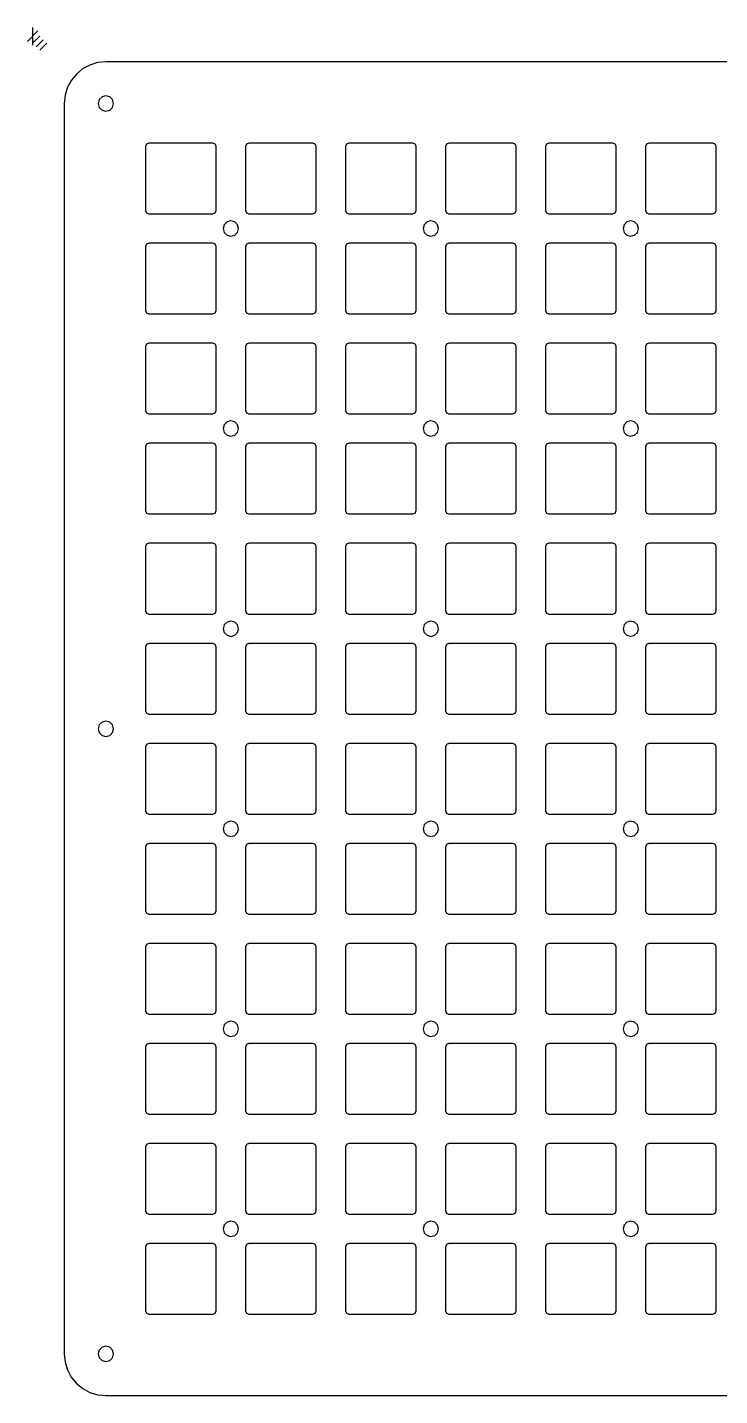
# Model space of a CAD drawing. Extents: x -1 to 205, y 93 to 298.
# Drawn here: x -0.8 to 103.1, y 93.2 to 298.3 of the extents above; entities that cross this region are included whole.
import ezdxf

# ---------------------------------------------------------------- set-up
doc = ezdxf.new("R2010")
doc.units = 0

msp = doc.modelspace()

# ---------------------------------------------------------------- linework, layer by layer
at = {"layer": 'Layer 1'}
for p, q in [((0.793749, 297.794), (-0.793749, 296.206)), ((0, 298.323), (0, 295.677)), ((1.05833, 297), (0, 295.94167)), ((1.5875, 296.471), (0.52917, 295.41267)), ((2.11666, 295.942), (1.05833, 294.88367))]:
    msp.add_line(p, q, dxfattribs=at)
at = {"layer": 'Shape2DView'}
for p, q in [((7.494692, 292.08958), (6.569718, 291.326399)), ((8.556335, 292.665829), (7.494692, 292.08958)), ((9.729515, 293.030013), (8.556335, 292.665829)), ((10.9891, 293.157), (9.729515, 293.030013)), ((198.489, 293.157), (10.9892, 293.157)), ((5.230307, 289.339769), (4.866134, 288.166586)), ((5.806546, 290.401418), (5.230307, 289.339769)), ((6.569718, 291.326399), (5.806546, 290.401418)), ((4.866134, 288.166586), (4.73916, 286.907)), ((9.993171, 287.482), (9.8391, 286.907)), ((10.4141, 287.902929), (9.993171, 287.482)), ((10.9891, 288.057), (10.4141, 287.902929)), ((11.5641, 287.902929), (10.9891, 288.057)), ((11.985029, 287.482), (11.5641, 287.902929)), ((12.1391, 286.907), (11.985029, 287.482)), ((4.73915, 286.907), (4.73915, 99.4073)), ((9.8391, 286.907), (9.993171, 286.332)), ((9.993171, 286.332), (10.4141, 285.911071)), ((10.4141, 285.911071), (10.9891, 285.757)), ((10.9891, 285.757), (11.5641, 285.911071)), ((11.5641, 285.911071), (11.985029, 286.332)), ((11.985029, 286.332), (12.1391, 286.907)), ((12.1391, 286.907), (12.1391, 286.907)), ((16.9391, 280.457), (16.9391, 270.857)), ((17.085548, 280.810554), (16.939101, 280.457002)), ((17.4391, 280.957), (17.085548, 280.810554)), ((27.0391, 280.957), (17.4391, 280.957)), ((27.392654, 280.810552), (27.039102, 280.956998)), ((27.5391, 280.457), (27.392654, 280.810552)), ((27.5391, 270.857), (27.5391, 280.457)), ((31.9391, 280.457), (31.9391, 270.857)), ((32.085548, 280.810554), (31.939102, 280.457002)), ((32.4391, 280.957), (32.085548, 280.810554)), ((42.0391, 280.957), (32.4391, 280.957)), ((42.392653, 280.810553), (42.039099, 280.956998)), ((42.5391, 280.457), (42.392653, 280.810553)), ((42.5391, 270.857), (42.5391, 280.457)), ((46.9391, 280.457), (46.9391, 270.857)), ((47.085548, 280.810554), (46.939102, 280.457002)), ((47.4391, 280.957), (47.085548, 280.810554)), ((57.039, 280.957), (47.4392, 280.957)), ((57.392654, 280.810552), (57.039102, 280.956998)), ((57.5391, 280.457), (57.392654, 280.810552)), ((57.5391, 270.857), (57.5391, 280.457)), ((62.085546, 280.810555), (61.939099, 280.457002)), ((61.9391, 280.457), (61.9391, 270.857)), ((62.4391, 280.957), (62.085546, 280.810555)), ((72.039, 280.957), (62.4392, 280.957)), ((72.392654, 280.810552), (72.039102, 280.956998)), ((72.5391, 280.457), (72.392654, 280.810552)), ((72.5391, 270.857), (72.5391, 280.457)), ((76.9391, 280.457), (76.9391, 270.857)), ((77.085548, 280.810554), (76.939102, 280.457002)), ((77.4391, 280.957), (77.085548, 280.810554)), ((87.039, 280.957), (77.4392, 280.957)), ((87.392653, 280.810553), (87.039099, 280.956998)), ((87.5391, 280.457), (87.392653, 280.810553)), ((87.5391, 270.857), (87.5391, 280.457)), ((92.085448, 280.810554), (91.939002, 280.457002)), ((91.9391, 280.457), (91.9391, 270.857)), ((92.439, 280.957), (92.085448, 280.810554)), ((102.039, 280.957), (92.4389, 280.957)), ((102.392554, 280.810552), (102.039002, 280.956998)), ((102.539, 280.457), (102.392554, 280.810552)), ((102.539, 270.857), (102.539, 280.457)), ((16.9391, 270.857), (17.085546, 270.503447)), ((27.392652, 270.503447), (27.539098, 270.856999)), ((31.9391, 270.857), (32.085546, 270.503448)), ((42.392654, 270.503446), (42.539101, 270.856999)), ((46.9391, 270.857), (47.085546, 270.503448)), ((57.392652, 270.503447), (57.539098, 270.856999)), ((61.9391, 270.857), (62.085547, 270.503447)), ((72.392652, 270.503447), (72.539098, 270.856999)), ((76.9391, 270.857), (77.085546, 270.503448)), ((87.392554, 270.503446), (87.539001, 270.856999)), ((91.939, 270.857), (92.085446, 270.503448)), ((102.392552, 270.503447), (102.538998, 270.856999)), ((17.085546, 270.503447), (17.439099, 270.357001)), ((17.4391, 270.357), (27.0391, 270.357)), ((27.0391, 270.357), (27.392652, 270.503447)), ((29.1641, 269.152929), (28.743171, 268.732)), ((29.7391, 269.307), (29.1641, 269.152929)), ((30.3141, 269.152929), (29.7391, 269.307)), ((30.735029, 268.732), (30.3141, 269.152929)), ((32.085546, 270.503448), (32.439098, 270.357001)), ((32.4391, 270.357), (42.0391, 270.357)), ((42.0391, 270.357), (42.392654, 270.503446)), ((47.085546, 270.503448), (47.439098, 270.357001)), ((47.4392, 270.357), (57.039, 270.357)), ((57.0391, 270.357), (57.392652, 270.503447)), ((59.1641, 269.152929), (58.743171, 268.732)), ((59.7391, 269.307), (59.1641, 269.152929)), ((60.3141, 269.152929), (59.7391, 269.307)), ((60.735029, 268.732), (60.3141, 269.152929)), ((62.085547, 270.503447), (62.439101, 270.357001)), ((62.4392, 270.357), (72.039, 270.357)), ((72.0391, 270.357), (72.392652, 270.503447)), ((77.085546, 270.503448), (77.439098, 270.357001)), ((77.4392, 270.357), (87.039, 270.357)), ((87.039, 270.357), (87.392554, 270.503446)), ((89.164, 269.152929), (88.743071, 268.732)), ((89.739, 269.307), (89.164, 269.152929)), ((90.314, 269.152929), (89.739, 269.307)), ((90.734929, 268.732), (90.314, 269.152929)), ((92.085446, 270.503448), (92.438998, 270.357001)), ((92.4389, 270.357), (102.039, 270.357)), ((102.039, 270.357), (102.392552, 270.503447)), ((28.743171, 268.732), (28.5891, 268.157)), ((28.5891, 268.157), (28.743171, 267.582)), ((28.743171, 267.582), (29.1641, 267.161071)), ((29.1641, 267.161071), (29.7391, 267.007)), ((29.7391, 267.007), (30.3141, 267.161071)), ((30.3141, 267.161071), (30.735029, 267.582)), ((30.8891, 268.157), (30.735029, 268.732)), ((30.735029, 267.582), (30.8891, 268.157)), ((30.8891, 268.157), (30.8891, 268.157)), ((58.743171, 268.732), (58.5891, 268.157)), ((58.5891, 268.157), (58.743171, 267.582)), ((58.743171, 267.582), (59.1641, 267.161071)), ((59.1641, 267.161071), (59.7391, 267.007)), ((59.7391, 267.007), (60.3141, 267.161071)), ((60.3141, 267.161071), (60.735029, 267.582)), ((60.8891, 268.157), (60.735029, 268.732)), ((60.735029, 267.582), (60.8891, 268.157)), ((60.8891, 268.157), (60.8891, 268.157)), ((88.743071, 268.732), (88.589, 268.157)), ((88.589, 268.157), (88.743071, 267.582)), ((88.743071, 267.582), (89.164, 267.161071)), ((89.164, 267.161071), (89.739, 267.007)), ((89.739, 267.007), (90.314, 267.161071)), ((90.314, 267.161071), (90.734929, 267.582)), ((90.889, 268.157), (90.734929, 268.732)), ((90.734929, 267.582), (90.889, 268.157)), ((90.889, 268.157), (90.889, 268.157)), ((16.9391, 265.457), (16.9391, 255.857)), ((17.085548, 265.810554), (16.939101, 265.457002)), ((17.4391, 265.957), (17.085548, 265.810554)), ((27.0391, 265.957), (17.4391, 265.957)), ((27.392654, 265.810552), (27.039102, 265.956998)), ((27.5391, 265.457), (27.392654, 265.810552)), ((27.5391, 255.857), (27.5391, 265.457)), ((31.9391, 265.457), (31.9391, 255.857)), ((32.085548, 265.810554), (31.939102, 265.457002)), ((32.4391, 265.957), (32.085548, 265.810554)), ((42.0391, 265.957), (32.4391, 265.957)), ((42.392653, 265.810553), (42.039099, 265.956998)), ((42.5391, 265.457), (42.392653, 265.810553)), ((42.5391, 255.857), (42.5391, 265.457)), ((46.9391, 265.457), (46.9391, 255.857)), ((47.085548, 265.810554), (46.939102, 265.457002)), ((47.4391, 265.957), (47.085548, 265.810554)), ((57.039, 265.957), (47.4392, 265.957)), ((57.392654, 265.810552), (57.039102, 265.956998)), ((57.5391, 265.457), (57.392654, 265.810552)), ((57.5391, 255.857), (57.5391, 265.457)), ((62.085546, 265.810555), (61.939099, 265.457002)), ((61.9391, 265.457), (61.9391, 255.857)), ((62.4391, 265.957), (62.085546, 265.810555)), ((72.039, 265.957), (62.4392, 265.957)), ((72.392654, 265.810552), (72.039102, 265.956998)), ((72.5391, 265.457), (72.392654, 265.810552)), ((72.5391, 255.857), (72.5391, 265.457)), ((76.9391, 265.457), (76.9391, 255.857)), ((77.085548, 265.810554), (76.939102, 265.457002)), ((77.4391, 265.957), (77.085548, 265.810554)), ((87.039, 265.957), (77.4392, 265.957)), ((87.392653, 265.810553), (87.039099, 265.956998)), ((87.5391, 265.457), (87.392653, 265.810553)), ((87.5391, 255.857), (87.5391, 265.457)), ((92.085448, 265.810554), (91.939002, 265.457002)), ((91.9391, 265.457), (91.9391, 255.857)), ((92.439, 265.957), (92.085448, 265.810554)), ((102.039, 265.957), (92.4389, 265.957)), ((102.392554, 265.810552), (102.039002, 265.956998)), ((102.539, 265.457), (102.392554, 265.810552)), ((102.539, 255.857), (102.539, 265.457)), ((16.9391, 255.857), (17.085547, 255.503448)), ((17.085547, 255.503448), (17.439099, 255.357002)), ((17.4391, 255.357), (27.0391, 255.357)), ((27.0391, 255.357), (27.392652, 255.503446)), ((27.392652, 255.503446), (27.539098, 255.856998)), ((31.9391, 255.857), (32.085546, 255.503448)), ((32.085546, 255.503448), (32.439098, 255.357002)), ((32.4391, 255.357), (42.0391, 255.357)), ((42.0391, 255.357), (42.392654, 255.503445)), ((42.392654, 255.503445), (42.539101, 255.856998)), ((46.9391, 255.857), (47.085546, 255.503448)), ((47.085546, 255.503448), (47.439098, 255.357002)), ((47.4392, 255.357), (57.039, 255.357)), ((57.0391, 255.357), (57.392652, 255.503446)), ((57.392652, 255.503446), (57.539098, 255.856998)), ((61.9391, 255.857), (62.085547, 255.503447)), ((62.085547, 255.503447), (62.439101, 255.357002)), ((62.4392, 255.357), (72.039, 255.357)), ((72.0391, 255.357), (72.392652, 255.503446)), ((72.392652, 255.503446), (72.539098, 255.856998)), ((76.9391, 255.857), (77.085546, 255.503448)), ((77.085546, 255.503448), (77.439098, 255.357002)), ((77.4392, 255.357), (87.039, 255.357)), ((87.039, 255.357), (87.392554, 255.503445)), ((87.392554, 255.503445), (87.539001, 255.856998)), ((91.939, 255.857), (92.085446, 255.503448)), ((92.085446, 255.503448), (92.438998, 255.357002)), ((92.4389, 255.357), (102.039, 255.357)), ((102.039, 255.357), (102.392552, 255.503446)), ((102.392552, 255.503446), (102.538998, 255.856998)), ((16.9391, 250.457), (16.9391, 240.857)), ((17.085547, 250.810553), (16.939101, 250.456999)), ((17.4391, 250.957), (17.085547, 250.810553)), ((27.0391, 250.957), (17.4391, 250.957)), ((27.392655, 250.810554), (27.039102, 250.957001)), ((27.5391, 250.457), (27.392655, 250.810554)), ((27.5391, 240.857), (27.5391, 250.457)), ((31.9391, 250.457), (31.9391, 240.857)), ((32.085547, 250.810553), (31.939102, 250.456999)), ((32.4391, 250.957), (32.085547, 250.810553)), ((42.0391, 250.957), (32.4391, 250.957)), ((42.392654, 250.810555), (42.039099, 250.957001)), ((42.5391, 250.457), (42.392654, 250.810555)), ((42.5391, 240.857), (42.5391, 250.457)), ((46.9391, 250.457), (46.9391, 240.857)), ((47.085547, 250.810553), (46.939102, 250.456999)), ((47.4391, 250.957), (47.085547, 250.810553)), ((57.039, 250.957), (47.4392, 250.957)), ((57.392655, 250.810554), (57.039102, 250.957001)), ((57.5391, 250.457), (57.392655, 250.810554)), ((57.5391, 240.857), (57.5391, 250.457)), ((62.085545, 250.810554), (61.939099, 250.456999)), ((61.9391, 250.457), (61.9391, 240.857)), ((62.4391, 250.957), (62.085545, 250.810554)), ((72.039, 250.957), (62.4392, 250.957)), ((72.392655, 250.810554), (72.039102, 250.957001)), ((72.5391, 250.457), (72.392655, 250.810554)), ((72.5391, 240.857), (72.5391, 250.457)), ((76.9391, 250.457), (76.9391, 240.857)), ((77.085547, 250.810553), (76.939102, 250.456999)), ((77.4391, 250.957), (77.085547, 250.810553)), ((87.039, 250.957), (77.4392, 250.957)), ((87.392654, 250.810555), (87.039099, 250.957001)), ((87.5391, 250.457), (87.392654, 250.810555)), ((87.5391, 240.857), (87.5391, 250.457)), ((92.085447, 250.810553), (91.939002, 250.456999)), ((91.9391, 250.457), (91.9391, 240.857)), ((92.439, 250.957), (92.085447, 250.810553)), ((102.039, 250.957), (92.4389, 250.957)), ((102.392555, 250.810554), (102.039002, 250.957001)), ((102.539, 250.457), (102.392555, 250.810554)), ((102.539, 240.857), (102.539, 250.457)), ((16.9391, 240.857), (17.085547, 240.503448)), ((17.085547, 240.503448), (17.439099, 240.357002)), ((17.4391, 240.357), (27.0391, 240.357)), ((27.0391, 240.357), (27.392652, 240.503446)), ((27.392652, 240.503446), (27.539098, 240.856998)), ((31.9391, 240.857), (32.085546, 240.503448)), ((32.085546, 240.503448), (32.439098, 240.357002)), ((32.4391, 240.357), (42.0391, 240.357)), ((42.0391, 240.357), (42.392654, 240.503445)), ((42.392654, 240.503445), (42.539101, 240.856998)), ((46.9391, 240.857), (47.085546, 240.503448)), ((47.085546, 240.503448), (47.439098, 240.357002)), ((47.4392, 240.357), (57.039, 240.357)), ((57.0391, 240.357), (57.392652, 240.503446)), ((57.392652, 240.503446), (57.539098, 240.856998)), ((61.9391, 240.857), (62.085547, 240.503447)), ((62.085547, 240.503447), (62.439101, 240.357002)), ((62.4392, 240.357), (72.039, 240.357)), ((72.0391, 240.357), (72.392652, 240.503446)), ((72.392652, 240.503446), (72.539098, 240.856998)), ((76.9391, 240.857), (77.085546, 240.503448)), ((77.085546, 240.503448), (77.439098, 240.357002)), ((77.4392, 240.357), (87.039, 240.357)), ((87.039, 240.357), (87.392554, 240.503445)), ((87.392554, 240.503445), (87.539001, 240.856998)), ((91.939, 240.857), (92.085446, 240.503448)), ((92.085446, 240.503448), (92.438998, 240.357002)), ((92.4389, 240.357), (102.039, 240.357)), ((102.039, 240.357), (102.392552, 240.503446)), ((102.392552, 240.503446), (102.538998, 240.856998)), ((28.743171, 238.732), (28.5891, 238.157)), ((28.5891, 238.157), (28.743171, 237.582)), ((29.1641, 239.152929), (28.743171, 238.732)), ((29.7391, 239.307), (29.1641, 239.152929)), ((30.3141, 239.152929), (29.7391, 239.307)), ((30.735029, 238.732), (30.3141, 239.152929)), ((30.8891, 238.157), (30.735029, 238.732)), ((30.735029, 237.582), (30.8891, 238.157)), ((30.8891, 238.157), (30.8891, 238.157)), ((58.743171, 238.732), (58.5891, 238.157)), ((58.5891, 238.157), (58.743171, 237.582)), ((59.1641, 239.152929), (58.743171, 238.732)), ((59.7391, 239.307), (59.1641, 239.152929)), ((60.3141, 239.152929), (59.7391, 239.307)), ((60.735029, 238.732), (60.3141, 239.152929)), ((60.8891, 238.157), (60.735029, 238.732)), ((60.735029, 237.582), (60.8891, 238.157)), ((60.8891, 238.157), (60.8891, 238.157)), ((88.743071, 238.732), (88.589, 238.157)), ((88.589, 238.157), (88.743071, 237.582)), ((89.164, 239.152929), (88.743071, 238.732)), ((89.739, 239.307), (89.164, 239.152929)), ((90.314, 239.152929), (89.739, 239.307)), ((90.734929, 238.732), (90.314, 239.152929)), ((90.889, 238.157), (90.734929, 238.732)), ((90.734929, 237.582), (90.889, 238.157)), ((90.889, 238.157), (90.889, 238.157)), ((17.4391, 235.957), (17.085548, 235.810554)), ((27.0391, 235.957), (17.4391, 235.957)), ((27.392654, 235.810552), (27.039102, 235.956998)), ((28.743171, 237.582), (29.1641, 237.161071)), ((29.1641, 237.161071), (29.7391, 237.007)), ((29.7391, 237.007), (30.3141, 237.161071)), ((30.3141, 237.161071), (30.735029, 237.582)), ((32.4391, 235.957), (32.085548, 235.810554)), ((42.0391, 235.957), (32.4391, 235.957)), ((42.392653, 235.810553), (42.039099, 235.956998)), ((47.4391, 235.957), (47.085548, 235.810554)), ((57.039, 235.957), (47.4392, 235.957)), ((57.392654, 235.810552), (57.039102, 235.956998)), ((58.743171, 237.582), (59.1641, 237.161071)), ((59.1641, 237.161071), (59.7391, 237.007)), ((59.7391, 237.007), (60.3141, 237.161071)), ((60.3141, 237.161071), (60.735029, 237.582)), ((62.4391, 235.957), (62.085546, 235.810555)), ((72.039, 235.957), (62.4392, 235.957)), ((72.392654, 235.810552), (72.039102, 235.956998)), ((77.4391, 235.957), (77.085548, 235.810554)), ((87.039, 235.957), (77.4392, 235.957)), ((87.392653, 235.810553), (87.039099, 235.956998)), ((88.743071, 237.582), (89.164, 237.161071)), ((89.164, 237.161071), (89.739, 237.007)), ((89.739, 237.007), (90.314, 237.161071)), ((90.314, 237.161071), (90.734929, 237.582)), ((92.439, 235.957), (92.085448, 235.810554)), ((102.039, 235.957), (92.4389, 235.957)), ((102.392554, 235.810552), (102.039002, 235.956998)), ((16.9391, 235.457), (16.9391, 225.857)), ((17.085548, 235.810554), (16.939101, 235.457002)), ((27.5391, 235.457), (27.392654, 235.810552)), ((27.5391, 225.857), (27.5391, 235.457)), ((31.9391, 235.457), (31.9391, 225.857)), ((32.085548, 235.810554), (31.939102, 235.457002)), ((42.5391, 235.457), (42.392653, 235.810553)), ((42.5391, 225.857), (42.5391, 235.457)), ((46.9391, 235.457), (46.9391, 225.857)), ((47.085548, 235.810554), (46.939102, 235.457002)), ((57.5391, 235.457), (57.392654, 235.810552)), ((57.5391, 225.857), (57.5391, 235.457)), ((62.085546, 235.810555), (61.939099, 235.457002)), ((61.9391, 235.457), (61.9391, 225.857)), ((72.5391, 235.457), (72.392654, 235.810552)), ((72.5391, 225.857), (72.5391, 235.457)), ((76.9391, 235.457), (76.9391, 225.857)), ((77.085548, 235.810554), (76.939102, 235.457002)), ((87.5391, 235.457), (87.392653, 235.810553)), ((87.5391, 225.857), (87.5391, 235.457)), ((92.085448, 235.810554), (91.939002, 235.457002)), ((91.9391, 235.457), (91.9391, 225.857)), ((102.539, 235.457), (102.392554, 235.810552)), ((102.539, 225.857), (102.539, 235.457)), ((16.9391, 225.857), (17.085546, 225.503446)), ((27.392653, 225.503447), (27.539098, 225.857001)), ((31.9391, 225.857), (32.085545, 225.503446)), ((42.392655, 225.503446), (42.539101, 225.857001)), ((46.9391, 225.857), (47.085545, 225.503446)), ((57.392653, 225.503447), (57.539098, 225.857001)), ((61.9391, 225.857), (62.085546, 225.503445)), ((72.392653, 225.503447), (72.539098, 225.857001)), ((76.9391, 225.857), (77.085545, 225.503446)), ((87.392555, 225.503446), (87.539001, 225.857001)), ((91.939, 225.857), (92.085445, 225.503446)), ((102.392553, 225.503447), (102.538998, 225.857001)), ((17.085546, 225.503446), (17.439099, 225.356999)), ((17.4391, 225.357), (27.0391, 225.357)), ((27.0391, 225.357), (27.392653, 225.503447)), ((32.085545, 225.503446), (32.439098, 225.356999)), ((32.4391, 225.357), (42.0391, 225.357)), ((42.0391, 225.357), (42.392655, 225.503446)), ((47.085545, 225.503446), (47.439098, 225.356999)), ((47.4392, 225.357), (57.039, 225.357)), ((57.0391, 225.357), (57.392653, 225.503447)), ((62.085546, 225.503445), (62.439101, 225.356999)), ((62.4392, 225.357), (72.039, 225.357)), ((72.0391, 225.357), (72.392653, 225.503447)), ((77.085545, 225.503446), (77.439098, 225.356999)), ((77.4392, 225.357), (87.039, 225.357)), ((87.039, 225.357), (87.392555, 225.503446)), ((92.085445, 225.503446), (92.438998, 225.356999)), ((92.4389, 225.357), (102.039, 225.357)), ((102.039, 225.357), (102.392553, 225.503447)), ((16.9391, 220.457), (16.9391, 210.857)), ((17.085548, 220.810554), (16.939101, 220.457002)), ((17.4391, 220.957), (17.085548, 220.810554)), ((27.0391, 220.957), (17.4391, 220.957)), ((27.392654, 220.810552), (27.039102, 220.956998)), ((27.5391, 220.457), (27.392654, 220.810552)), ((27.5391, 210.857), (27.5391, 220.457)), ((31.9391, 220.457), (31.9391, 210.857)), ((32.085548, 220.810554), (31.939102, 220.457002)), ((32.4391, 220.957), (32.085548, 220.810554)), ((42.0391, 220.957), (32.4391, 220.957)), ((42.392653, 220.810553), (42.039099, 220.956998)), ((42.5391, 220.457), (42.392653, 220.810553)), ((42.5391, 210.857), (42.5391, 220.457)), ((46.9391, 220.457), (46.9391, 210.857)), ((47.085548, 220.810554), (46.939102, 220.457002)), ((47.4391, 220.957), (47.085548, 220.810554)), ((57.039, 220.957), (47.4392, 220.957)), ((57.392654, 220.810552), (57.039102, 220.956998)), ((57.5391, 220.457), (57.392654, 220.810552)), ((57.5391, 210.857), (57.5391, 220.457)), ((62.085546, 220.810555), (61.939099, 220.457002)), ((61.9391, 220.457), (61.9391, 210.857)), ((62.4391, 220.957), (62.085546, 220.810555)), ((72.039, 220.957), (62.4392, 220.957)), ((72.392654, 220.810552), (72.039102, 220.956998)), ((72.5391, 220.457), (72.392654, 220.810552)), ((72.5391, 210.857), (72.5391, 220.457)), ((76.9391, 220.457), (76.9391, 210.857)), ((77.085548, 220.810554), (76.939102, 220.457002)), ((77.4391, 220.957), (77.085548, 220.810554)), ((87.039, 220.957), (77.4392, 220.957)), ((87.392653, 220.810553), (87.039099, 220.956998)), ((87.5391, 220.457), (87.392653, 220.810553)), ((87.5391, 210.857), (87.5391, 220.457)), ((92.085448, 220.810554), (91.939002, 220.457002)), ((91.9391, 220.457), (91.9391, 210.857)), ((92.439, 220.957), (92.085448, 220.810554)), ((102.039, 220.957), (92.4389, 220.957)), ((102.392554, 220.810552), (102.039002, 220.956998)), ((102.539, 220.457), (102.392554, 220.810552)), ((102.539, 210.857), (102.539, 220.457)), ((16.9391, 210.857), (17.085547, 210.503448)), ((17.085547, 210.503448), (17.439099, 210.357002)), ((17.4391, 210.357), (27.0391, 210.357)), ((27.0391, 210.357), (27.392652, 210.503446)), ((27.392652, 210.503446), (27.539098, 210.856998)), ((29.7391, 209.307), (29.1641, 209.152929)), ((30.3141, 209.152929), (29.7391, 209.307)), ((31.9391, 210.857), (32.085546, 210.503448)), ((32.085546, 210.503448), (32.439098, 210.357002)), ((32.4391, 210.357), (42.0391, 210.357)), ((42.0391, 210.357), (42.392654, 210.503445)), ((42.392654, 210.503445), (42.539101, 210.856998)), ((46.9391, 210.857), (47.085546, 210.503448)), ((47.085546, 210.503448), (47.439098, 210.357002)), ((47.4392, 210.357), (57.039, 210.357)), ((57.0391, 210.357), (57.392652, 210.503446)), ((57.392652, 210.503446), (57.539098, 210.856998)), ((59.7391, 209.307), (59.1641, 209.152929)), ((60.3141, 209.152929), (59.7391, 209.307)), ((61.9391, 210.857), (62.085547, 210.503447)), ((62.085547, 210.503447), (62.439101, 210.357002)), ((62.4392, 210.357), (72.039, 210.357)), ((72.0391, 210.357), (72.392652, 210.503446)), ((72.392652, 210.503446), (72.539098, 210.856998)), ((76.9391, 210.857), (77.085546, 210.503448)), ((77.085546, 210.503448), (77.439098, 210.357002)), ((77.4392, 210.357), (87.039, 210.357)), ((87.039, 210.357), (87.392554, 210.503445)), ((87.392554, 210.503445), (87.539001, 210.856998)), ((89.739, 209.307), (89.164, 209.152929)), ((90.314, 209.152929), (89.739, 209.307)), ((91.939, 210.857), (92.085446, 210.503448)), ((92.085446, 210.503448), (92.438998, 210.357002)), ((92.4389, 210.357), (102.039, 210.357)), ((102.039, 210.357), (102.392552, 210.503446)), ((102.392552, 210.503446), (102.538998, 210.856998)), ((28.743171, 208.732), (28.5891, 208.157)), ((28.5891, 208.157), (28.743171, 207.582)), ((29.1641, 209.152929), (28.743171, 208.732)), ((28.743171, 207.582), (29.1641, 207.161071)), ((30.735029, 208.732), (30.3141, 209.152929)), ((30.3141, 207.161071), (30.735029, 207.582)), ((30.8891, 208.157), (30.735029, 208.732)), ((30.735029, 207.582), (30.8891, 208.157)), ((30.8891, 208.157), (30.8891, 208.157)), ((58.743171, 208.732), (58.5891, 208.157)), ((58.5891, 208.157), (58.743171, 207.582)), ((59.1641, 209.152929), (58.743171, 208.732)), ((58.743171, 207.582), (59.1641, 207.161071)), ((60.735029, 208.732), (60.3141, 209.152929)), ((60.3141, 207.161071), (60.735029, 207.582)), ((60.8891, 208.157), (60.735029, 208.732)), ((60.735029, 207.582), (60.8891, 208.157)), ((60.8891, 208.157), (60.8891, 208.157)), ((88.743071, 208.732), (88.589, 208.157)), ((88.589, 208.157), (88.743071, 207.582)), ((89.164, 209.152929), (88.743071, 208.732)), ((88.743071, 207.582), (89.164, 207.161071)), ((90.734929, 208.732), (90.314, 209.152929)), ((90.314, 207.161071), (90.734929, 207.582)), ((90.889, 208.157), (90.734929, 208.732)), ((90.734929, 207.582), (90.889, 208.157)), ((90.889, 208.157), (90.889, 208.157)), ((16.9391, 205.457), (16.9391, 195.857)), ((17.085547, 205.810553), (16.939101, 205.456999)), ((17.4391, 205.957), (17.085547, 205.810553)), ((27.0391, 205.957), (17.4391, 205.957)), ((27.392655, 205.810554), (27.039102, 205.957001)), ((27.5391, 205.457), (27.392655, 205.810554)), ((27.5391, 195.857), (27.5391, 205.457)), ((29.1641, 207.161071), (29.7391, 207.007)), ((29.7391, 207.007), (30.3141, 207.161071)), ((31.9391, 205.457), (31.9391, 195.857)), ((32.085547, 205.810553), (31.939102, 205.456999)), ((32.4391, 205.957), (32.085547, 205.810553)), ((42.0391, 205.957), (32.4391, 205.957)), ((42.392654, 205.810555), (42.039099, 205.957001)), ((42.5391, 205.457), (42.392654, 205.810555)), ((42.5391, 195.857), (42.5391, 205.457)), ((46.9391, 205.457), (46.9391, 195.857)), ((47.085547, 205.810553), (46.939102, 205.456999)), ((47.4391, 205.957), (47.085547, 205.810553)), ((57.039, 205.957), (47.4392, 205.957)), ((57.392655, 205.810554), (57.039102, 205.957001)), ((57.5391, 205.457), (57.392655, 205.810554)), ((57.5391, 195.857), (57.5391, 205.457)), ((59.1641, 207.161071), (59.7391, 207.007)), ((59.7391, 207.007), (60.3141, 207.161071)), ((62.085545, 205.810554), (61.939099, 205.456999)), ((61.9391, 205.457), (61.9391, 195.857)), ((62.4391, 205.957), (62.085545, 205.810554)), ((72.039, 205.957), (62.4392, 205.957)), ((72.392655, 205.810554), (72.039102, 205.957001)), ((72.5391, 205.457), (72.392655, 205.810554)), ((72.5391, 195.857), (72.5391, 205.457)), ((76.9391, 205.457), (76.9391, 195.857)), ((77.085547, 205.810553), (76.939102, 205.456999)), ((77.4391, 205.957), (77.085547, 205.810553)), ((87.039, 205.957), (77.4392, 205.957)), ((87.392654, 205.810555), (87.039099, 205.957001)), ((87.5391, 205.457), (87.392654, 205.810555)), ((87.5391, 195.857), (87.5391, 205.457)), ((89.164, 207.161071), (89.739, 207.007)), ((89.739, 207.007), (90.314, 207.161071)), ((92.085447, 205.810553), (91.939002, 205.456999)), ((91.9391, 205.457), (91.9391, 195.857)), ((92.439, 205.957), (92.085447, 205.810553)), ((102.039, 205.957), (92.4389, 205.957)), ((102.392555, 205.810554), (102.039002, 205.957001)), ((102.539, 205.457), (102.392555, 205.810554)), ((102.539, 195.857), (102.539, 205.457)), ((16.9391, 195.857), (17.085547, 195.503448)), ((17.085547, 195.503448), (17.439099, 195.357002)), ((17.4391, 195.357), (27.0391, 195.357)), ((27.0391, 195.357), (27.392652, 195.503446)), ((27.392652, 195.503446), (27.539098, 195.856998)), ((31.9391, 195.857), (32.085546, 195.503448)), ((32.085546, 195.503448), (32.439098, 195.357002)), ((32.4391, 195.357), (42.0391, 195.357)), ((42.0391, 195.357), (42.392654, 195.503445)), ((42.392654, 195.503445), (42.539101, 195.856998)), ((46.9391, 195.857), (47.085546, 195.503448)), ((47.085546, 195.503448), (47.439098, 195.357002)), ((47.4392, 195.357), (57.039, 195.357)), ((57.0391, 195.357), (57.392652, 195.503446)), ((57.392652, 195.503446), (57.539098, 195.856998)), ((61.9391, 195.857), (62.085547, 195.503447)), ((62.085547, 195.503447), (62.439101, 195.357002)), ((62.4392, 195.357), (72.039, 195.357)), ((72.0391, 195.357), (72.392652, 195.503446)), ((72.392652, 195.503446), (72.539098, 195.856998)), ((76.9391, 195.857), (77.085546, 195.503448)), ((77.085546, 195.503448), (77.439098, 195.357002)), ((77.4392, 195.357), (87.039, 195.357)), ((87.039, 195.357), (87.392554, 195.503445)), ((87.392554, 195.503445), (87.539001, 195.856998)), ((91.939, 195.857), (92.085446, 195.503448)), ((92.085446, 195.503448), (92.438998, 195.357002)), ((92.4389, 195.357), (102.039, 195.357)), ((102.039, 195.357), (102.392552, 195.503446)), ((102.392552, 195.503446), (102.538998, 195.856998)), ((9.993171, 193.732), (9.8391, 193.157)), ((9.8391, 193.157), (9.993171, 192.582)), ((10.4141, 194.152929), (9.993171, 193.732)), ((10.9891, 194.307), (10.4141, 194.152929)), ((11.5641, 194.152929), (10.9891, 194.307)), ((11.985029, 193.732), (11.5641, 194.152929)), ((12.1391, 193.157), (11.985029, 193.732)), ((11.985029, 192.582), (12.1391, 193.157)), ((12.1391, 193.157), (12.1391, 193.157)), ((9.993171, 192.582), (10.4141, 192.161071)), ((10.4141, 192.161071), (10.9891, 192.007)), ((10.9891, 192.007), (11.5641, 192.161071)), ((11.5641, 192.161071), (11.985029, 192.582)), ((17.085548, 190.810554), (16.939101, 190.457002)), ((17.4391, 190.957), (17.085548, 190.810554)), ((27.0391, 190.957), (17.4391, 190.957)), ((27.392654, 190.810552), (27.039102, 190.956998)), ((27.5391, 190.457), (27.392654, 190.810552)), ((32.085548, 190.810554), (31.939102, 190.457002)), ((32.4391, 190.957), (32.085548, 190.810554)), ((42.0391, 190.957), (32.4391, 190.957)), ((42.392653, 190.810553), (42.039099, 190.956998)), ((42.5391, 190.457), (42.392653, 190.810553)), ((47.085548, 190.810554), (46.939102, 190.457002)), ((47.4391, 190.957), (47.085548, 190.810554)), ((57.039, 190.957), (47.4392, 190.957)), ((57.392654, 190.810552), (57.039102, 190.956998)), ((57.5391, 190.457), (57.392654, 190.810552)), ((62.085546, 190.810555), (61.939099, 190.457002)), ((62.4391, 190.957), (62.085546, 190.810555)), ((72.039, 190.957), (62.4392, 190.957)), ((72.392654, 190.810552), (72.039102, 190.956998)), ((72.5391, 190.457), (72.392654, 190.810552)), ((77.085548, 190.810554), (76.939102, 190.457002)), ((77.4391, 190.957), (77.085548, 190.810554)), ((87.039, 190.957), (77.4392, 190.957)), ((87.392618, 190.810589), (87.039, 190.957)), ((87.5391, 190.457), (87.392618, 190.810589)), ((92.085448, 190.810554), (91.939002, 190.457002)), ((92.439, 190.957), (92.085448, 190.810554)), ((102.039, 190.957), (92.4389, 190.957)), ((102.392554, 190.810552), (102.039002, 190.956998)), ((102.539, 190.457), (102.392554, 190.810552)), ((16.9391, 190.457), (16.9391, 180.857)), ((27.5391, 180.857), (27.5391, 190.457)), ((31.9391, 190.457), (31.9391, 180.857)), ((42.5391, 180.857), (42.5391, 190.457)), ((46.9391, 190.457), (46.9391, 180.857)), ((57.5391, 180.857), (57.5391, 190.457)), ((61.9391, 190.457), (61.9391, 180.857)), ((72.5391, 180.857), (72.5391, 190.457)), ((76.9391, 190.457), (76.9391, 180.857)), ((87.5391, 180.857), (87.5391, 190.457)), ((91.9391, 190.457), (91.9391, 180.857)), ((102.539, 180.857), (102.539, 190.457)), ((16.9391, 180.857), (17.085546, 180.503446)), ((27.392653, 180.503447), (27.539098, 180.857001)), ((31.9391, 180.857), (32.085545, 180.503446)), ((42.392655, 180.503446), (42.539101, 180.857001)), ((46.9391, 180.857), (47.085545, 180.503446)), ((57.392653, 180.503447), (57.539098, 180.857001)), ((61.9391, 180.857), (62.085546, 180.503445)), ((72.392653, 180.503447), (72.539098, 180.857001)), ((76.9391, 180.857), (77.085545, 180.503446)), ((87.392555, 180.503446), (87.539001, 180.857001)), ((91.939, 180.857), (92.085445, 180.503446)), ((102.392553, 180.503447), (102.538998, 180.857001)), ((17.085546, 180.503446), (17.439099, 180.356999)), ((17.4391, 180.357), (27.0391, 180.357)), ((27.0391, 180.357), (27.392653, 180.503447)), ((28.743171, 178.732), (28.5891, 178.157)), ((29.1641, 179.152929), (28.743171, 178.732)), ((29.7391, 179.307), (29.1641, 179.152929)), ((30.3141, 179.152929), (29.7391, 179.307)), ((30.735029, 178.732), (30.3141, 179.152929)), ((30.8891, 178.157), (30.735029, 178.732)), ((32.085545, 180.503446), (32.439098, 180.356999)), ((32.4391, 180.357), (42.0391, 180.357)), ((42.0391, 180.357), (42.392655, 180.503446)), ((47.085545, 180.503446), (47.439098, 180.356999)), ((47.4392, 180.357), (57.039, 180.357)), ((57.0391, 180.357), (57.392653, 180.503447)), ((58.743171, 178.732), (58.5891, 178.157)), ((59.1641, 179.152929), (58.743171, 178.732)), ((59.7391, 179.307), (59.1641, 179.152929)), ((60.3141, 179.152929), (59.7391, 179.307)), ((60.735029, 178.732), (60.3141, 179.152929)), ((60.8891, 178.157), (60.735029, 178.732)), ((62.085546, 180.503445), (62.439101, 180.356999)), ((62.4392, 180.357), (72.039, 180.357)), ((72.0391, 180.357), (72.392653, 180.503447)), ((77.085545, 180.503446), (77.439098, 180.356999)), ((77.4392, 180.357), (87.039, 180.357)), ((87.039, 180.357), (87.392555, 180.503446)), ((88.743071, 178.732), (88.589, 178.157)), ((89.164, 179.152929), (88.743071, 178.732)), ((89.739, 179.307), (89.164, 179.152929)), ((90.314, 179.152929), (89.739, 179.307)), ((90.734929, 178.732), (90.314, 179.152929)), ((90.889, 178.157), (90.734929, 178.732)), ((92.085445, 180.503446), (92.438998, 180.356999)), ((92.4389, 180.357), (102.039, 180.357)), ((102.039, 180.357), (102.392553, 180.503447)), ((28.5891, 178.157), (28.743171, 177.582)), ((28.743171, 177.582), (29.1641, 177.161071)), ((29.1641, 177.161071), (29.7391, 177.007)), ((29.7391, 177.007), (30.3141, 177.161071)), ((30.3141, 177.161071), (30.735029, 177.582)), ((30.735029, 177.582), (30.8891, 178.157)), ((30.8891, 178.157), (30.8891, 178.157)), ((58.5891, 178.157), (58.743171, 177.582)), ((58.743171, 177.582), (59.1641, 177.161071)), ((59.1641, 177.161071), (59.7391, 177.007)), ((59.7391, 177.007), (60.3141, 177.161071)), ((60.3141, 177.161071), (60.735029, 177.582)), ((60.735029, 177.582), (60.8891, 178.157)), ((60.8891, 178.157), (60.8891, 178.157)), ((88.589, 178.157), (88.743071, 177.582)), ((88.743071, 177.582), (89.164, 177.161071)), ((89.164, 177.161071), (89.739, 177.007)), ((89.739, 177.007), (90.314, 177.161071)), ((90.314, 177.161071), (90.734929, 177.582)), ((90.734929, 177.582), (90.889, 178.157)), ((90.889, 178.157), (90.889, 178.157)), ((16.9391, 175.457), (16.9391, 165.857)), ((17.085548, 175.810554), (16.939101, 175.457002)), ((17.4391, 175.957), (17.085548, 175.810554)), ((27.0391, 175.957), (17.4391, 175.957)), ((27.392654, 175.810552), (27.039102, 175.956998)), ((27.5391, 175.457), (27.392654, 175.810552)), ((27.5391, 165.857), (27.5391, 175.457)), ((31.9391, 175.457), (31.9391, 165.857)), ((32.085548, 175.810554), (31.939102, 175.457002)), ((32.4391, 175.957), (32.085548, 175.810554)), ((42.0391, 175.957), (32.4391, 175.957)), ((42.392653, 175.810553), (42.039099, 175.956998)), ((42.5391, 175.457), (42.392653, 175.810553)), ((42.5391, 165.857), (42.5391, 175.457)), ((46.9391, 175.457), (46.9391, 165.857)), ((47.085548, 175.810554), (46.939102, 175.457002)), ((47.4391, 175.957), (47.085548, 175.810554)), ((57.039, 175.957), (47.4392, 175.957)), ((57.392654, 175.810552), (57.039102, 175.956998)), ((57.5391, 175.457), (57.392654, 175.810552)), ((57.5391, 165.857), (57.5391, 175.457)), ((62.085546, 175.810555), (61.939099, 175.457002)), ((61.9391, 175.457), (61.9391, 165.857)), ((62.4391, 175.957), (62.085546, 175.810555)), ((72.039, 175.957), (62.4392, 175.957)), ((72.392654, 175.810552), (72.039102, 175.956998)), ((72.5391, 175.457), (72.392654, 175.810552)), ((72.5391, 165.857), (72.5391, 175.457)), ((76.9391, 175.457), (76.9391, 165.857)), ((77.085548, 175.810554), (76.939102, 175.457002)), ((77.4391, 175.957), (77.085548, 175.810554)), ((87.039, 175.957), (77.4392, 175.957)), ((87.392653, 175.810553), (87.039099, 175.956998)), ((87.5391, 175.457), (87.392653, 175.810553)), ((87.5391, 165.857), (87.5391, 175.457)), ((92.085448, 175.810554), (91.939002, 175.457002)), ((91.9391, 175.457), (91.9391, 165.857)), ((92.439, 175.957), (92.085448, 175.810554)), ((102.039, 175.957), (92.4389, 175.957)), ((102.392554, 175.810552), (102.039002, 175.956998)), ((102.539, 175.457), (102.392554, 175.810552)), ((102.539, 165.857), (102.539, 175.457)), ((16.9391, 165.857), (17.085547, 165.503448)), ((17.085547, 165.503448), (17.439099, 165.357002)), ((17.4391, 165.357), (27.0391, 165.357)), ((27.0391, 165.357), (27.392652, 165.503446)), ((27.392652, 165.503446), (27.539098, 165.856998)), ((31.9391, 165.857), (32.085546, 165.503448)), ((32.085546, 165.503448), (32.439098, 165.357002)), ((32.4391, 165.357), (42.0391, 165.357)), ((42.0391, 165.357), (42.392654, 165.503445)), ((42.392654, 165.503445), (42.539101, 165.856998)), ((46.9391, 165.857), (47.085546, 165.503448)), ((47.085546, 165.503448), (47.439098, 165.357002)), ((47.4392, 165.357), (57.039, 165.357)), ((57.0391, 165.357), (57.392652, 165.503446)), ((57.392652, 165.503446), (57.539098, 165.856998)), ((61.9391, 165.857), (62.085547, 165.503447)), ((62.085547, 165.503447), (62.439101, 165.357002)), ((62.4392, 165.357), (72.039, 165.357)), ((72.0391, 165.357), (72.392652, 165.503446)), ((72.392652, 165.503446), (72.539098, 165.856998)), ((76.9391, 165.857), (77.085546, 165.503448)), ((77.085546, 165.503448), (77.439098, 165.357002)), ((77.4392, 165.357), (87.039, 165.357)), ((87.039, 165.357), (87.392554, 165.503445)), ((87.392554, 165.503445), (87.539001, 165.856998)), ((91.939, 165.857), (92.085446, 165.503448)), ((92.085446, 165.503448), (92.438998, 165.357002)), ((92.4389, 165.357), (102.039, 165.357)), ((102.039, 165.357), (102.392552, 165.503446)), ((102.392552, 165.503446), (102.538998, 165.856998)), ((16.9391, 160.457), (16.9391, 150.857)), ((17.085547, 160.810553), (16.939101, 160.456999)), ((17.4391, 160.957), (17.085547, 160.810553)), ((27.0391, 160.957), (17.4391, 160.957)), ((27.392655, 160.810554), (27.039102, 160.957001)), ((27.5391, 160.457), (27.392655, 160.810554)), ((27.5391, 150.857), (27.5391, 160.457)), ((31.9391, 160.457), (31.9391, 150.857)), ((32.085547, 160.810553), (31.939102, 160.456999)), ((32.4391, 160.957), (32.085547, 160.810553)), ((42.0391, 160.957), (32.4391, 160.957)), ((42.392654, 160.810555), (42.039099, 160.957001)), ((42.5391, 160.457), (42.392654, 160.810555)), ((42.5391, 150.857), (42.5391, 160.457)), ((46.9391, 160.457), (46.9391, 150.857)), ((47.085547, 160.810553), (46.939102, 160.456999)), ((47.4391, 160.957), (47.085547, 160.810553)), ((57.039, 160.957), (47.4392, 160.957)), ((57.392655, 160.810554), (57.039102, 160.957001)), ((57.5391, 160.457), (57.392655, 160.810554)), ((57.5391, 150.857), (57.5391, 160.457)), ((62.085545, 160.810554), (61.939099, 160.456999)), ((61.9391, 160.457), (61.9391, 150.857)), ((62.4391, 160.957), (62.085545, 160.810554)), ((72.039, 160.957), (62.4392, 160.957)), ((72.392655, 160.810554), (72.039102, 160.957001)), ((72.5391, 160.457), (72.392655, 160.810554)), ((72.5391, 150.857), (72.5391, 160.457)), ((76.9391, 160.457), (76.9391, 150.857)), ((77.085547, 160.810553), (76.939102, 160.456999)), ((77.4391, 160.957), (77.085547, 160.810553)), ((87.039, 160.957), (77.4392, 160.957)), ((87.392654, 160.810555), (87.039099, 160.957001)), ((87.5391, 160.457), (87.392654, 160.810555)), ((87.5391, 150.857), (87.5391, 160.457)), ((92.085447, 160.810553), (91.939002, 160.456999)), ((91.9391, 160.457), (91.9391, 150.857)), ((92.439, 160.957), (92.085447, 160.810553)), ((102.039, 160.957), (92.4389, 160.957)), ((102.392555, 160.810554), (102.039002, 160.957001)), ((102.539, 160.457), (102.392555, 160.810554)), ((102.539, 150.857), (102.539, 160.457)), ((16.9391, 150.857), (17.085547, 150.503448)), ((17.085547, 150.503448), (17.439099, 150.357002)), ((17.4391, 150.357), (27.0391, 150.357)), ((27.0391, 150.357), (27.392652, 150.503446)), ((27.392652, 150.503446), (27.539098, 150.856998)), ((31.9391, 150.857), (32.085546, 150.503448)), ((32.085546, 150.503448), (32.439098, 150.357002)), ((32.4391, 150.357), (42.0391, 150.357)), ((42.0391, 150.357), (42.392654, 150.503445)), ((42.392654, 150.503445), (42.539101, 150.856998)), ((46.9391, 150.857), (47.085546, 150.503448)), ((47.085546, 150.503448), (47.439098, 150.357002)), ((47.4392, 150.357), (57.039, 150.357)), ((57.0391, 150.357), (57.392652, 150.503446)), ((57.392652, 150.503446), (57.539098, 150.856998)), ((61.9391, 150.857), (62.085547, 150.503447)), ((62.085547, 150.503447), (62.439101, 150.357002)), ((62.4392, 150.357), (72.039, 150.357)), ((72.0391, 150.357), (72.392652, 150.503446)), ((72.392652, 150.503446), (72.539098, 150.856998)), ((76.9391, 150.857), (77.085546, 150.503448)), ((77.085546, 150.503448), (77.439098, 150.357002)), ((77.4392, 150.357), (87.039, 150.357)), ((87.039, 150.357), (87.392554, 150.503445)), ((87.392554, 150.503445), (87.539001, 150.856998)), ((91.939, 150.857), (92.085446, 150.503448)), ((92.085446, 150.503448), (92.438998, 150.357002)), ((92.4389, 150.357), (102.039, 150.357)), ((102.039, 150.357), (102.392552, 150.503446)), ((102.392552, 150.503446), (102.538998, 150.856998)), ((28.743171, 148.732), (28.5891, 148.157)), ((28.5891, 148.157), (28.743171, 147.582)), ((29.1641, 149.152929), (28.743171, 148.732)), ((29.7391, 149.307), (29.1641, 149.152929)), ((30.3141, 149.152929), (29.7391, 149.307)), ((30.735029, 148.732), (30.3141, 149.152929)), ((30.8891, 148.157), (30.735029, 148.732)), ((30.735029, 147.582), (30.8891, 148.157)), ((30.8891, 148.157), (30.8891, 148.157)), ((58.743171, 148.732), (58.5891, 148.157)), ((58.5891, 148.157), (58.743171, 147.582)), ((59.1641, 149.152929), (58.743171, 148.732)), ((59.7391, 149.307), (59.1641, 149.152929)), ((60.3141, 149.152929), (59.7391, 149.307)), ((60.735029, 148.732), (60.3141, 149.152929)), ((60.8891, 148.157), (60.735029, 148.732)), ((60.735029, 147.582), (60.8891, 148.157)), ((60.8891, 148.157), (60.8891, 148.157)), ((88.743071, 148.732), (88.589, 148.157)), ((88.589, 148.157), (88.743071, 147.582)), ((89.164, 149.152929), (88.743071, 148.732)), ((89.739, 149.307), (89.164, 149.152929)), ((90.314, 149.152929), (89.739, 149.307)), ((90.734929, 148.732), (90.314, 149.152929)), ((90.889, 148.157), (90.734929, 148.732)), ((90.734929, 147.582), (90.889, 148.157)), ((90.889, 148.157), (90.889, 148.157)), ((17.085548, 145.810554), (16.939101, 145.457002)), ((17.4391, 145.957), (17.085548, 145.810554)), ((27.0391, 145.957), (17.4391, 145.957)), ((27.392654, 145.810552), (27.039102, 145.956998)), ((27.5391, 145.457), (27.392654, 145.810552)), ((28.743171, 147.582), (29.1641, 147.161071)), ((29.1641, 147.161071), (29.7391, 147.007)), ((29.7391, 147.007), (30.3141, 147.161071)), ((30.3141, 147.161071), (30.735029, 147.582)), ((32.085548, 145.810554), (31.939102, 145.457002)), ((32.4391, 145.957), (32.085548, 145.810554)), ((42.0391, 145.957), (32.4391, 145.957)), ((42.392653, 145.810553), (42.039099, 145.956998)), ((42.5391, 145.457), (42.392653, 145.810553)), ((47.085548, 145.810554), (46.939102, 145.457002)), ((47.4391, 145.957), (47.085548, 145.810554)), ((57.039, 145.957), (47.4392, 145.957)), ((57.392654, 145.810552), (57.039102, 145.956998)), ((57.5391, 145.457), (57.392654, 145.810552)), ((58.743171, 147.582), (59.1641, 147.161071)), ((59.1641, 147.161071), (59.7391, 147.007)), ((59.7391, 147.007), (60.3141, 147.161071)), ((60.3141, 147.161071), (60.735029, 147.582)), ((62.085546, 145.810555), (61.939099, 145.457002)), ((62.4391, 145.957), (62.085546, 145.810555)), ((72.039, 145.957), (62.4392, 145.957)), ((72.392654, 145.810552), (72.039102, 145.956998)), ((72.5391, 145.457), (72.392654, 145.810552)), ((77.085548, 145.810554), (76.939102, 145.457002)), ((77.4391, 145.957), (77.085548, 145.810554)), ((87.039, 145.957), (77.4392, 145.957)), ((87.392653, 145.810553), (87.039099, 145.956998)), ((87.5391, 145.457), (87.392653, 145.810553)), ((88.743071, 147.582), (89.164, 147.161071)), ((89.164, 147.161071), (89.739, 147.007)), ((89.739, 147.007), (90.314, 147.161071)), ((90.314, 147.161071), (90.734929, 147.582)), ((92.085448, 145.810554), (91.939002, 145.457002)), ((92.439, 145.957), (92.085448, 145.810554)), ((102.039, 145.957), (92.4389, 145.957)), ((102.392554, 145.810552), (102.039002, 145.956998)), ((102.539, 145.457), (102.392554, 145.810552)), ((16.9391, 145.457), (16.9391, 135.856)), ((27.5391, 135.856), (27.5391, 145.457)), ((31.9391, 145.457), (31.9391, 135.856)), ((42.5391, 135.856), (42.5391, 145.457)), ((46.9391, 145.457), (46.9391, 135.856)), ((57.5391, 135.856), (57.5391, 145.457)), ((61.9391, 145.457), (61.9391, 135.856)), ((72.5391, 135.856), (72.5391, 145.457)), ((76.9391, 145.457), (76.9391, 135.856)), ((87.5391, 135.856), (87.5391, 145.457)), ((91.9391, 145.457), (91.9391, 135.856)), ((102.539, 135.856), (102.539, 145.457)), ((16.9391, 135.857), (17.085546, 135.503446)), ((17.085546, 135.503446), (17.439099, 135.356999)), ((27.0391, 135.357), (27.392653, 135.503447)), ((27.392653, 135.503447), (27.539098, 135.857001)), ((31.9391, 135.857), (32.085545, 135.503446)), ((32.085545, 135.503446), (32.439098, 135.356999)), ((42.0391, 135.357), (42.392655, 135.503446)), ((42.392655, 135.503446), (42.539101, 135.857001)), ((46.9391, 135.857), (47.085545, 135.503446)), ((47.085545, 135.503446), (47.439098, 135.356999)), ((57.0391, 135.357), (57.392653, 135.503447)), ((57.392653, 135.503447), (57.539098, 135.857001)), ((61.9391, 135.857), (62.085546, 135.503445)), ((62.085546, 135.503445), (62.439101, 135.356999)), ((72.0391, 135.357), (72.392653, 135.503447)), ((72.392653, 135.503447), (72.539098, 135.857001)), ((76.9391, 135.857), (77.085545, 135.503446)), ((77.085545, 135.503446), (77.439098, 135.356999)), ((87.039, 135.357), (87.392555, 135.503446)), ((87.392555, 135.503446), (87.539001, 135.857001)), ((91.939, 135.857), (92.085445, 135.503446)), ((92.085445, 135.503446), (92.438998, 135.356999)), ((102.039, 135.357), (102.392553, 135.503447)), ((102.392553, 135.503447), (102.538998, 135.857001)), ((17.4391, 135.356), (27.0391, 135.356)), ((32.4391, 135.356), (42.0391, 135.356)), ((47.4392, 135.356), (57.039, 135.356)), ((62.4392, 135.356), (72.039, 135.356)), ((77.4392, 135.356), (87.039, 135.356)), ((92.4389, 135.356), (102.039, 135.356)), ((16.9391, 130.456), (16.9391, 120.857)), ((17.085548, 130.810554), (16.939101, 130.457002)), ((17.4391, 130.957), (17.085548, 130.810554)), ((27.0391, 130.956), (17.4391, 130.956)), ((27.392654, 130.810552), (27.039102, 130.956998)), ((27.5391, 130.457), (27.392654, 130.810552)), ((27.5391, 120.857), (27.5391, 130.456)), ((31.9391, 130.456), (31.9391, 120.857)), ((32.085548, 130.810554), (31.939102, 130.457002)), ((32.4391, 130.957), (32.085548, 130.810554)), ((42.0391, 130.956), (32.4391, 130.956)), ((42.392653, 130.810553), (42.039099, 130.956998)), ((42.5391, 130.457), (42.392653, 130.810553)), ((42.5391, 120.857), (42.5391, 130.456)), ((46.9391, 130.456), (46.9391, 120.857)), ((47.085548, 130.810554), (46.939102, 130.457002)), ((47.4391, 130.957), (47.085548, 130.810554)), ((57.039, 130.956), (47.4392, 130.956)), ((57.392654, 130.810552), (57.039102, 130.956998)), ((57.5391, 130.457), (57.392654, 130.810552)), ((57.5391, 120.857), (57.5391, 130.456)), ((62.085546, 130.810555), (61.939099, 130.457002)), ((61.9391, 130.456), (61.9391, 120.857)), ((62.4391, 130.957), (62.085546, 130.810555)), ((72.039, 130.956), (62.4392, 130.956)), ((72.392654, 130.810552), (72.039102, 130.956998)), ((72.5391, 130.457), (72.392654, 130.810552)), ((72.5391, 120.857), (72.5391, 130.456)), ((76.9391, 130.456), (76.9391, 120.857)), ((77.085548, 130.810554), (76.939102, 130.457002)), ((77.4391, 130.957), (77.085548, 130.810554)), ((87.039, 130.956), (77.4392, 130.956)), ((87.392653, 130.810553), (87.039099, 130.956998)), ((87.5391, 130.457), (87.392653, 130.810553)), ((87.5391, 120.857), (87.5391, 130.456)), ((92.085448, 130.810554), (91.939002, 130.457002)), ((91.9391, 130.456), (91.9391, 120.857)), ((92.439, 130.957), (92.085448, 130.810554)), ((102.039, 130.956), (92.4389, 130.956)), ((102.392554, 130.810552), (102.039002, 130.956998)), ((102.539, 130.457), (102.392554, 130.810552)), ((102.539, 120.857), (102.539, 130.456)), ((16.9391, 120.857), (17.085547, 120.503448)), ((17.085547, 120.503448), (17.439099, 120.357002)), ((17.4391, 120.357), (27.0391, 120.357)), ((27.0391, 120.357), (27.392652, 120.503446)), ((27.392652, 120.503446), (27.539098, 120.856998)), ((29.1641, 119.152929), (28.743171, 118.732)), ((29.7391, 119.307), (29.1641, 119.152929)), ((30.3141, 119.152929), (29.7391, 119.307)), ((30.735029, 118.732), (30.3141, 119.152929)), ((31.9391, 120.857), (32.085546, 120.503448)), ((32.085546, 120.503448), (32.439098, 120.357002)), ((32.4391, 120.357), (42.0391, 120.357)), ((42.0391, 120.357), (42.392654, 120.503445)), ((42.392654, 120.503445), (42.539101, 120.856998)), ((46.9391, 120.857), (47.085546, 120.503448)), ((47.085546, 120.503448), (47.439098, 120.357002)), ((47.4392, 120.357), (57.039, 120.357)), ((57.0391, 120.357), (57.392652, 120.503446)), ((57.392652, 120.503446), (57.539098, 120.856998)), ((59.1641, 119.152929), (58.743171, 118.732)), ((59.7391, 119.307), (59.1641, 119.152929)), ((60.3141, 119.152929), (59.7391, 119.307)), ((60.735029, 118.732), (60.3141, 119.152929)), ((61.9391, 120.857), (62.085547, 120.503447)), ((62.085547, 120.503447), (62.439101, 120.357002)), ((62.4392, 120.357), (72.039, 120.357)), ((72.0391, 120.357), (72.392652, 120.503446)), ((72.392652, 120.503446), (72.539098, 120.856998)), ((76.9391, 120.857), (77.085546, 120.503448)), ((77.085546, 120.503448), (77.439098, 120.357002)), ((77.4392, 120.357), (87.039, 120.357)), ((87.039, 120.357), (87.392554, 120.503445)), ((87.392554, 120.503445), (87.539001, 120.856998)), ((89.164, 119.152929), (88.743071, 118.732)), ((89.739, 119.307), (89.164, 119.152929)), ((90.314, 119.152929), (89.739, 119.307)), ((90.734929, 118.732), (90.314, 119.152929)), ((91.939, 120.857), (92.085446, 120.503448)), ((92.085446, 120.503448), (92.438998, 120.357002)), ((92.4389, 120.357), (102.039, 120.357)), ((102.039, 120.357), (102.392552, 120.503446)), ((102.392552, 120.503446), (102.538998, 120.856998)), ((28.743171, 118.732), (28.5891, 118.157)), ((28.5891, 118.157), (28.743171, 117.582)), ((28.743171, 117.582), (29.1641, 117.161071)), ((29.1641, 117.161071), (29.7391, 117.007)), ((29.7391, 117.007), (30.3141, 117.161071)), ((30.3141, 117.161071), (30.735029, 117.582)), ((30.8891, 118.157), (30.735029, 118.732)), ((30.735029, 117.582), (30.8891, 118.157)), ((30.8891, 118.157), (30.8891, 118.157)), ((58.743171, 118.732), (58.5891, 118.157)), ((58.5891, 118.157), (58.743171, 117.582)), ((58.743171, 117.582), (59.1641, 117.161071)), ((59.1641, 117.161071), (59.7391, 117.007)), ((59.7391, 117.007), (60.3141, 117.161071)), ((60.3141, 117.161071), (60.735029, 117.582)), ((60.8891, 118.157), (60.735029, 118.732)), ((60.735029, 117.582), (60.8891, 118.157)), ((60.8891, 118.157), (60.8891, 118.157)), ((88.743071, 118.732), (88.589, 118.157)), ((88.589, 118.157), (88.743071, 117.582)), ((88.743071, 117.582), (89.164, 117.161071)), ((89.164, 117.161071), (89.739, 117.007)), ((89.739, 117.007), (90.314, 117.161071)), ((90.314, 117.161071), (90.734929, 117.582)), ((90.889, 118.157), (90.734929, 118.732)), ((90.734929, 117.582), (90.889, 118.157)), ((90.889, 118.157), (90.889, 118.157)), ((16.9391, 115.457), (16.9391, 105.858)), ((17.085547, 115.810553), (16.939101, 115.456999)), ((17.4391, 115.957), (17.085547, 115.810553)), ((27.0391, 115.957), (17.4391, 115.957)), ((27.392655, 115.810554), (27.039102, 115.957001)), ((27.5391, 115.457), (27.392655, 115.810554)), ((27.5391, 105.858), (27.5391, 115.457)), ((31.9391, 115.457), (31.9391, 105.858)), ((32.085547, 115.810553), (31.939102, 115.456999)), ((32.4391, 115.957), (32.085547, 115.810553)), ((42.0391, 115.957), (32.4391, 115.957)), ((42.392654, 115.810555), (42.039099, 115.957001)), ((42.5391, 115.457), (42.392654, 115.810555)), ((42.5391, 105.858), (42.5391, 115.457)), ((46.9391, 115.457), (46.9391, 105.858)), ((47.085547, 115.810553), (46.939102, 115.456999)), ((47.4391, 115.957), (47.085547, 115.810553)), ((57.039, 115.957), (47.4392, 115.957)), ((57.392655, 115.810554), (57.039102, 115.957001)), ((57.5391, 115.457), (57.392655, 115.810554)), ((57.5391, 105.858), (57.5391, 115.457)), ((62.085545, 115.810554), (61.939099, 115.456999)), ((61.9391, 115.457), (61.9391, 105.858)), ((62.4391, 115.957), (62.085545, 115.810554)), ((72.039, 115.957), (62.4392, 115.957)), ((72.392655, 115.810554), (72.039102, 115.957001)), ((72.5391, 115.457), (72.392655, 115.810554)), ((72.5391, 105.858), (72.5391, 115.457)), ((76.9391, 115.457), (76.9391, 105.858)), ((77.085547, 115.810553), (76.939102, 115.456999)), ((77.4391, 115.957), (77.085547, 115.810553)), ((87.039, 115.957), (77.4392, 115.957)), ((87.392654, 115.810555), (87.039099, 115.957001)), ((87.5391, 115.457), (87.392654, 115.810555)), ((87.5391, 105.858), (87.5391, 115.457)), ((92.085447, 115.810553), (91.939002, 115.456999)), ((91.9391, 115.457), (91.9391, 105.858)), ((92.439, 115.957), (92.085447, 115.810553)), ((102.039, 115.957), (92.4389, 115.957)), ((102.392555, 115.810554), (102.039002, 115.957001)), ((102.539, 115.457), (102.392555, 115.810554)), ((102.539, 105.858), (102.539, 115.457)), ((16.9391, 105.857), (17.085547, 105.503448)), ((17.085547, 105.503448), (17.439099, 105.357002)), ((17.4391, 105.358), (27.0391, 105.358)), ((27.0391, 105.357), (27.392652, 105.503446)), ((27.392652, 105.503446), (27.539098, 105.856998)), ((31.9391, 105.857), (32.085546, 105.503448)), ((32.085546, 105.503448), (32.439098, 105.357002)), ((32.4391, 105.358), (42.0391, 105.358)), ((42.0391, 105.357), (42.392654, 105.503445)), ((42.392654, 105.503445), (42.539101, 105.856998)), ((46.9391, 105.857), (47.085546, 105.503448)), ((47.085546, 105.503448), (47.439098, 105.357002)), ((47.4392, 105.358), (57.039, 105.358)), ((57.0391, 105.357), (57.392652, 105.503446)), ((57.392652, 105.503446), (57.539098, 105.856998)), ((61.9391, 105.857), (62.085547, 105.503447)), ((62.085547, 105.503447), (62.439101, 105.357002)), ((62.4392, 105.358), (72.039, 105.358)), ((72.0391, 105.357), (72.392652, 105.503446)), ((72.392652, 105.503446), (72.539098, 105.856998)), ((76.9391, 105.857), (77.085546, 105.503448)), ((77.085546, 105.503448), (77.439098, 105.357002)), ((77.4392, 105.358), (87.039, 105.358)), ((87.039, 105.357), (87.392554, 105.503445)), ((87.392554, 105.503445), (87.539001, 105.856998)), ((91.939, 105.857), (92.085446, 105.503448)), ((92.085446, 105.503448), (92.438998, 105.357002)), ((92.4389, 105.358), (102.039, 105.358)), ((102.039, 105.357), (102.392552, 105.503446)), ((102.392552, 105.503446), (102.538998, 105.856998)), ((10.9891, 100.5569), (10.4141, 100.402829)), ((11.5641, 100.402829), (10.9891, 100.5569)), ((4.73916, 99.4069), (4.860361, 98.181894)), ((9.993171, 99.9819), (9.8391, 99.4069)), ((9.8391, 99.4069), (9.993171, 98.8319)), ((10.4141, 100.402829), (9.993171, 99.9819)), ((9.993171, 98.8319), (10.4141, 98.410971)), ((11.985029, 99.9819), (11.5641, 100.402829)), ((11.5641, 98.410971), (11.985029, 98.8319)), ((12.1391, 99.4069), (11.985029, 99.9819)), ((11.985029, 98.8319), (12.1391, 99.4069)), ((12.1391, 99.4069), (12.1391, 99.4069)), ((4.860361, 98.181894), (5.214912, 97.015132)), ((5.214912, 97.015132), (5.789232, 95.939402)), ((10.4141, 98.410971), (10.9891, 98.2569)), ((10.9891, 98.2569), (11.5641, 98.410971)), ((5.789232, 95.939402), (6.56974, 94.98749)), ((6.56974, 94.98749), (7.521652, 94.206982)), ((7.521652, 94.206982), (8.597382, 93.632662)), ((8.597382, 93.632662), (9.764144, 93.278111)), ((9.764144, 93.278111), (10.98915, 93.15691)), ((10.9892, 93.1579), (198.489, 93.1579))]:
    msp.add_line(p, q, dxfattribs=at)

doc.saveas('drawing.dxf')
